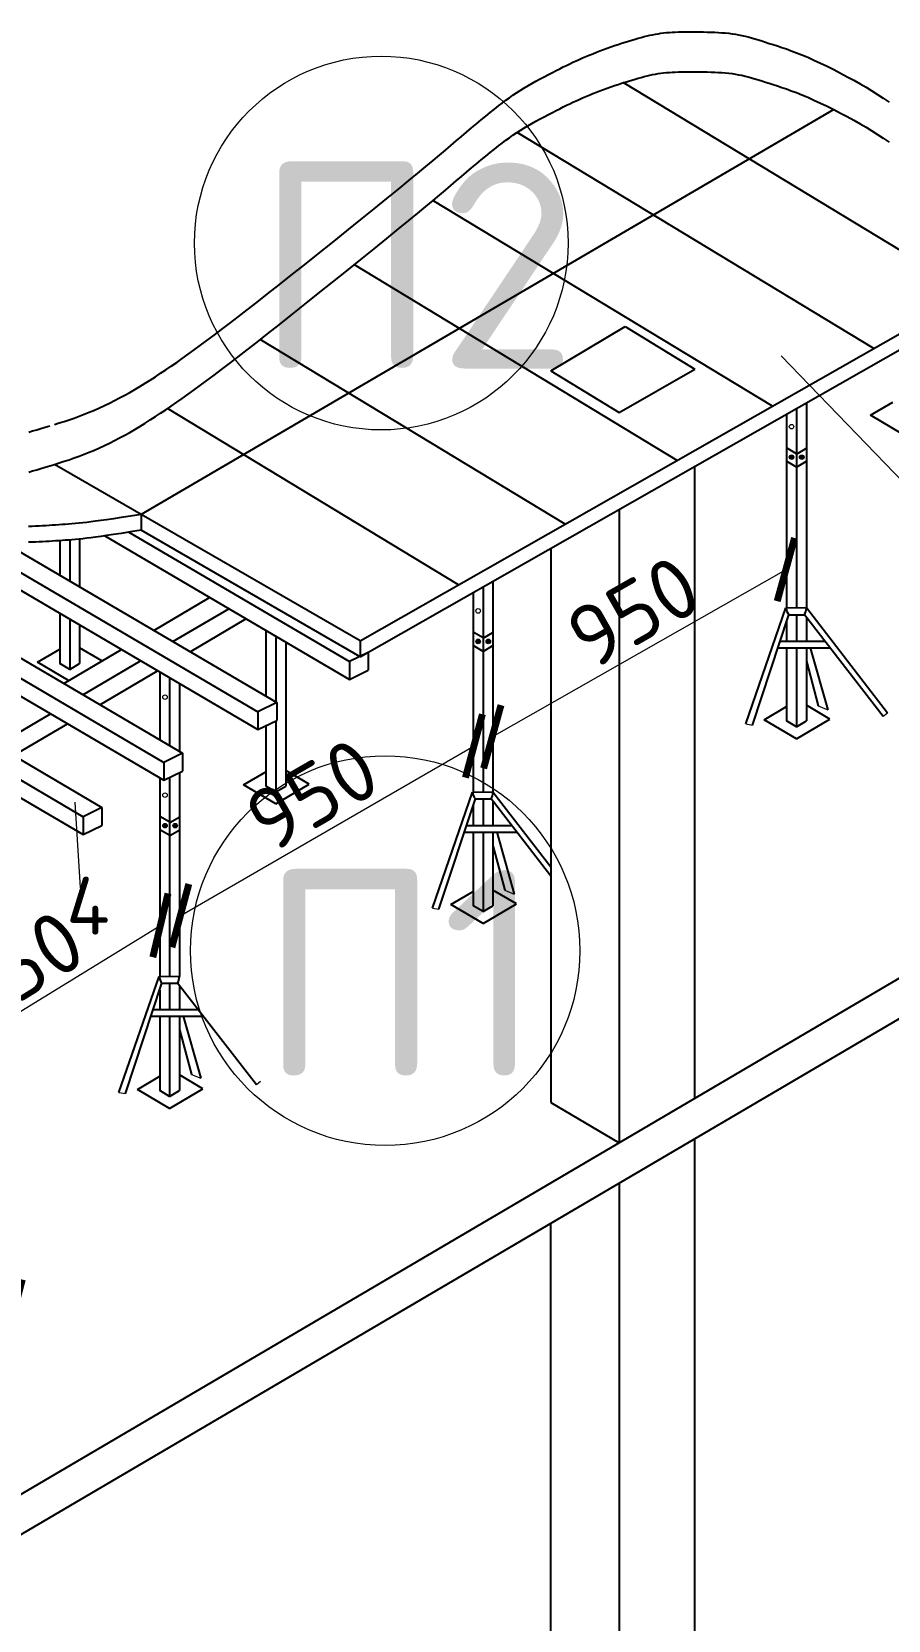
# Model space of a CAD drawing. Header units: millimetres. Extents: x 5763 to 12018931, y 39842 to 3600577.
# Drawn here: x 678476 to 686797, y 425294 to 440718 of the extents above; entities that cross this region are included whole.
import ezdxf

# ---------------------------------------------------------------- set-up
doc = ezdxf.new("R2010")
doc.units = ezdxf.units.MM
doc.layers.add('jiu', color=7, linetype='Continuous', lineweight=25)
doc.layers.add('тонкая', color=7, linetype='Continuous', lineweight=20)
doc.layers.add('LINES', color=7, linetype='Continuous')
doc.styles.add('ISOCPEUR', font='isocpeur.ttf')

# ---------------------------------------------------------------- blocks, each defined once
blk = doc.blocks.new('_ArchTick')
at = {"color": 0, "linetype": 'ByBlock', "const_width": 0.15}
blk.add_lwpolyline([(-0.5, -0.5), (0.5, 0.5)], dxfattribs=at)

msp = doc.modelspace()

# ---------------------------------------------------------------- hatches: boundary and pattern name
at = {"layer": 'тонкая', "ltscale": 10}
h = msp.add_hatch(color=256, dxfattribs=at)
h.set_gradient(color2=(0, 0, 0), one_color=1)
h.paths.add_polyline_path([(685835.60612, 436587.11664, 1), (685879.86055, 436587.11664, 1)])
h.paths.add_polyline_path([(685934.51491, 436587.11664, 1), (685978.76934, 436587.11664, 1)])
h = msp.add_hatch(color=256, dxfattribs=at)
h.set_gradient(color2=(0, 0, 0), one_color=1)
h.paths.add_polyline_path([(682834.5947, 434798.34404, 1), (682790.34027, 434798.34404, 1)])
h.paths.add_polyline_path([(682889.24905, 434798.34404, 1), (682933.50348, 434798.34404, 1)])
h = msp.add_hatch(color=256, dxfattribs=at)
h.set_gradient(color2=(0, 0, 0), one_color=1)
h.paths.add_polyline_path([(679748.13355, 433009.57144, 1), (679792.38798, 433009.57144, 1)])
h.paths.add_polyline_path([(679847.04233, 433009.57144, 1), (679891.29676, 433009.57144, 1)])

# ---------------------------------------------------------------- linework, layer by layer
at = {"lineweight": 20}
for centre, radius in [((681871.33584, 438666.19016), 1814.59605), ((681909.75754, 431795.68924), 1891.66098)]:
    msp.add_circle(centre, radius, dxfattribs=at)
at = {"layer": 'jiu', "color": 7, "lineweight": 25}
for p, q in [((685413.22742, 433996.97196), (685803.2415, 435122.78579)), ((686001.96995, 435119.82961), (685803.2415, 435122.78579)), ((686789.70427, 434102.30917), (686002.19167, 435122.78579)), ((685476.82124, 433986.0049), (685831.41231, 435057.18372)), ((685831.41231, 435057.18372), (685983.09577, 435057.18372)), ((686748.67391, 434070.64561), (685983.09577, 435057.18372)), ((685746.69315, 434801.25688), (686181.70137, 434801.25688)), ((685724.97697, 434735.65481), (686232.61021, 434735.65481)), ((686039.01076, 434735.65481), (686209.25037, 434134.54716)), ((686002.19167, 434606.21071), (686117.85316, 434171.46815)), ((682367.96157, 432208.19936), (682757.97564, 433334.01319)), ((682431.55539, 432197.2323), (682786.14645, 433268.41112)), ((682956.7041, 433331.05701), (682757.97564, 433334.01319)), ((682786.14645, 433268.41112), (682937.82992, 433268.41112)), ((683518.6236, 432519.98967), (682937.82992, 433268.41112)), ((683518.6236, 432606.15251), (682956.92581, 433334.01319)), ((682679.71112, 432946.88221), (683187.34435, 432946.88221)), ((682701.42729, 433012.48428), (683136.43552, 433012.48428)), ((682993.7449, 432946.88221), (683163.98451, 432345.77457)), ((682956.92581, 432817.43811), (683072.5873, 432382.69555)), ((679322.69571, 430419.42676), (679712.70979, 431545.24059)), ((679386.28953, 430408.4597), (679740.8806, 431479.63852)), ((679911.43824, 431542.28441), (679712.70979, 431545.24059)), ((679740.8806, 431479.63852), (679892.56406, 431479.63852)), ((680658.1422, 430493.10041), (679892.56406, 431479.63852)), ((679634.44526, 431158.10962), (680142.0785, 431158.10962)), ((679656.16144, 431223.71168), (680091.16966, 431223.71168)), ((679948.47905, 431158.10962), (680118.71866, 430557.00197)), ((679911.65996, 431028.66551), (680027.32145, 430593.92295))]:
    msp.add_line(p, q, dxfattribs=at)
for centre, radius, start, end in [((685901.93437, 435121.78596), 95.63896, 179.40101034, 222.491467365), ((685844.41172, 435133.13313), 158.11888, 331.292971868, 356.24786649), ((682856.66851, 433333.01337), 95.63896, 179.40101034, 222.491467365), ((682799.14586, 433344.36053), 158.11888, 331.292971868, 356.24786649), ((679811.40266, 431544.24077), 95.63896, 179.40101034, 222.491467365), ((679753.88001, 431555.58794), 158.11888, 331.292971868, 356.24786649)]:
    msp.add_arc(centre, radius, start, end, dxfattribs=at)
at = {"layer": 'LINES'}
for p, q in [((684337.13855, 440646.34304), (684367.72166, 440655.00868)), ((684367.72166, 440655.00868), (684397.26784, 440663.09487)), ((684397.26784, 440663.09487), (684425.90031, 440670.59677)), ((684425.90031, 440670.59677), (684453.78899, 440677.51248)), ((684453.78899, 440677.51248), (684481.10381, 440683.84011)), ((684481.10381, 440683.84011), (684508.01467, 440689.57777)), ((684508.01467, 440689.57777), (684534.69151, 440694.72358)), ((684534.69151, 440694.72358), (684561.30425, 440699.27564)), ((684561.30425, 440699.27564), (684588.02281, 440703.23207)), ((684588.02281, 440703.23207), (684615.01197, 440706.59919)), ((684615.01197, 440706.59919), (684642.41598, 440709.41623)), ((684642.41598, 440709.41623), (684670.37392, 440711.73064)), ((684670.37392, 440711.73064), (684699.02492, 440713.58987)), ((684699.02492, 440713.58987), (684728.50806, 440715.04137)), ((684728.50806, 440715.04137), (684758.96245, 440716.13257)), ((684758.96245, 440716.13257), (684790.52719, 440716.91094)), ((684790.52719, 440716.91094), (684823.34139, 440717.42391)), ((684823.34139, 440717.42391), (684857.47343, 440717.70938)), ((684857.47343, 440717.70938), (684892.70887, 440717.76699)), ((684892.70887, 440717.76699), (684928.76256, 440717.5868)), ((684928.76256, 440717.5868), (684965.34935, 440717.15891)), ((684965.34935, 440717.15891), (685002.18408, 440716.47339)), ((685002.18408, 440716.47339), (685038.9816, 440715.52031)), ((685038.9816, 440715.52031), (685075.45675, 440714.28975)), ((685075.45675, 440714.28975), (685111.32439, 440712.7718)), ((685111.32439, 440712.7718), (685146.363, 440710.94455)), ((685146.363, 440710.94455), (685180.60563, 440708.73822)), ((685180.60563, 440708.73822), (685214.14901, 440706.07104)), ((685214.14901, 440706.07104), (685247.08983, 440702.86126)), ((685247.08983, 440702.86126), (685279.5248, 440699.02711)), ((685279.5248, 440699.02711), (685311.55063, 440694.48684)), ((685311.55063, 440694.48684), (685343.26401, 440689.15867)), ((685343.26401, 440689.15867), (685374.76166, 440682.96084)), ((685374.76166, 440682.96084), (685406.16131, 440675.83702)), ((685406.16131, 440675.83702), (685437.66485, 440667.83255)), ((685437.66485, 440667.83255), (685469.4952, 440659.01819)), ((685469.4952, 440659.01819), (685501.87527, 440649.46469)), ((685501.87527, 440649.46469), (685535.02797, 440639.24281)), ((683892.69272, 440491.11645), (683926.66554, 440504.93496)), ((683926.66554, 440504.93496), (683961.20687, 440518.63508)), ((683961.20687, 440518.63508), (683996.16272, 440532.15537)), ((683996.16272, 440532.15537), (684031.37908, 440545.43439)), ((684031.37908, 440545.43439), (684066.70194, 440558.41072)), ((684066.70194, 440558.41072), (684101.97729, 440571.0229)), ((684101.97729, 440571.0229), (684137.05842, 440583.21648)), ((684137.05842, 440583.21648), (684171.82777, 440594.96487)), ((684171.82777, 440594.96487), (684206.17507, 440606.24849)), ((684206.17507, 440606.24849), (684239.99006, 440617.04772)), ((684239.99006, 440617.04772), (684273.16249, 440627.34295)), ((684273.16249, 440627.34295), (684305.58207, 440637.1146)), ((684305.58207, 440637.1146), (684337.13855, 440646.34304)), ((685535.02797, 440639.24281), (685569.17624, 440628.42333)), ((685569.17624, 440628.42333), (685604.54298, 440617.07699)), ((685604.54298, 440617.07699), (685641.3511, 440605.27456)), ((685641.3511, 440605.27456), (685679.82508, 440593.02186)), ((685679.82508, 440593.02186), (685720.1955, 440580.065)), ((685720.1955, 440580.065), (685762.69449, 440566.08515)), ((685762.69449, 440566.08515), (685807.55418, 440550.76348)), ((685807.55418, 440550.76348), (685855.00672, 440533.78116)), ((685855.00672, 440533.78116), (685905.28423, 440514.81936)), ((685905.28423, 440514.81936), (685958.61885, 440493.55924)), ((685958.61885, 440493.55924), (686015.24271, 440469.68198)), ((683534.34736, 440322.19282), (683571.50784, 440341.16132)), ((683571.50784, 440341.16132), (683606.70898, 440358.98179)), ((683606.70898, 440358.98179), (683640.19549, 440375.75814)), ((683640.19549, 440375.75814), (683672.35954, 440391.64895)), ((683672.35954, 440391.64895), (683703.59329, 440406.81278)), ((683703.59329, 440406.81278), (683734.28891, 440421.40823)), ((683734.28891, 440421.40823), (683764.83857, 440435.59386)), ((683764.83857, 440435.59386), (683795.63443, 440449.52826)), ((683795.63443, 440449.52826), (683827.06868, 440463.37)), ((683827.06868, 440463.37), (683859.44243, 440477.24098)), ((683859.44243, 440477.24098), (683892.69272, 440491.11645)), ((686015.24271, 440469.68198), (686075.2094, 440442.99793)), ((686075.2094, 440442.99793), (686137.85835, 440413.83409)), ((686137.85835, 440413.83409), (686202.35046, 440382.64666)), ((686202.35046, 440382.64666), (686267.84662, 440349.89183)), ((686267.84662, 440349.89183), (686333.50772, 440316.02579)), ((683256.60726, 440169.9691), (683294.72411, 440192.61271)), ((683294.72411, 440192.61271), (683334.18197, 440215.23957)), ((683334.18197, 440215.23957), (683374.4883, 440237.68025)), ((683374.4883, 440237.68025), (683415.15054, 440259.76534)), ((683415.15054, 440259.76534), (683455.67616, 440281.32541)), ((683455.67616, 440281.32541), (683495.57261, 440302.19104)), ((683495.57261, 440302.19104), (683534.34736, 440322.19282)), ((684101.97729, 440183.02114), (684137.05842, 440195.21472)), ((684137.05842, 440195.21472), (684171.82777, 440206.96311)), ((684171.82777, 440206.96311), (684206.17507, 440218.24673)), ((684206.17507, 440218.24673), (684239.99006, 440229.04596)), ((687600.03094, 438178.40858), (684223.08257, 440223.64634)), ((684239.99006, 440229.04596), (684273.16249, 440239.34119)), ((684273.16249, 440239.34119), (684305.58207, 440249.11284)), ((684305.58207, 440249.11284), (684337.13855, 440258.34128)), ((684337.13855, 440258.34128), (684367.72166, 440267.00692)), ((684367.72166, 440267.00692), (684397.26784, 440275.09311)), ((684397.26784, 440275.09311), (684425.90031, 440282.59501)), ((684425.90031, 440282.59501), (684453.78899, 440289.51072)), ((684453.78899, 440289.51072), (684481.10381, 440295.83835)), ((684481.10381, 440295.83835), (684508.01467, 440301.57601)), ((684508.01467, 440301.57601), (684534.69151, 440306.72182)), ((684534.69151, 440306.72182), (684561.30425, 440311.27389)), ((684561.30425, 440311.27389), (684588.02281, 440315.23031)), ((684588.02281, 440315.23031), (684615.01197, 440318.59743)), ((684615.01197, 440318.59743), (684642.41598, 440321.41447)), ((684642.41598, 440321.41447), (684670.37392, 440323.72889)), ((684670.37392, 440323.72889), (684699.02492, 440325.58811)), ((684699.02492, 440325.58811), (684728.50806, 440327.03961)), ((684728.50806, 440327.03961), (684758.96245, 440328.13081)), ((684758.96245, 440328.13081), (684790.52719, 440328.90918)), ((684790.52719, 440328.90918), (684823.34139, 440329.42215)), ((684823.34139, 440329.42215), (684857.47343, 440329.70762)), ((684857.47343, 440329.70762), (684892.70887, 440329.76523)), ((684892.70887, 440329.76523), (684928.76256, 440329.58504)), ((684928.76256, 440329.58504), (684965.34935, 440329.15715)), ((684965.34935, 440329.15715), (685002.18408, 440328.47163)), ((685002.18408, 440328.47163), (685038.9816, 440327.51855)), ((685038.9816, 440327.51855), (685075.45675, 440326.28799)), ((685075.45675, 440326.28799), (685111.32439, 440324.77004)), ((685111.32439, 440324.77004), (685146.363, 440322.94279)), ((685146.363, 440322.94279), (685180.60563, 440320.73646)), ((685180.60563, 440320.73646), (685214.14901, 440318.06928)), ((685214.14901, 440318.06928), (685247.08983, 440314.8595)), ((685247.08983, 440314.8595), (685279.5248, 440311.02535)), ((685279.5248, 440311.02535), (685311.55063, 440306.48508)), ((685311.55063, 440306.48508), (685343.26401, 440301.15691)), ((685343.26401, 440301.15691), (685374.76166, 440294.95908)), ((685374.76166, 440294.95908), (685406.16131, 440287.83526)), ((685406.16131, 440287.83526), (685437.66485, 440279.83079)), ((685437.66485, 440279.83079), (685469.4952, 440271.01643)), ((685469.4952, 440271.01643), (685501.87527, 440261.46293)), ((685501.87527, 440261.46293), (685535.02797, 440251.24105)), ((685535.02797, 440251.24105), (685569.17624, 440240.42157)), ((685569.17624, 440240.42157), (685604.54298, 440229.07523)), ((685604.54298, 440229.07523), (685641.3511, 440217.2728)), ((685641.3511, 440217.2728), (685679.82508, 440205.0201)), ((685679.82508, 440205.0201), (685720.1955, 440192.06324)), ((685720.1955, 440192.06324), (685762.69449, 440178.08339)), ((686333.50772, 440316.02579), (686398.49466, 440281.50474)), ((686398.49466, 440281.50474), (686461.96833, 440246.78486)), ((686461.96833, 440246.78486), (686523.08962, 440212.32234)), ((686523.08962, 440212.32234), (686581.34396, 440178.36328)), ((683046.85023, 440025.62018), (683082.08113, 440052.23098)), ((683082.08113, 440052.23098), (683116.49725, 440077.39391)), ((683116.49725, 440077.39391), (683150.62826, 440101.42908)), ((683150.62826, 440101.42908), (683185.00382, 440124.6566)), ((683185.00382, 440124.6566), (683220.1536, 440147.39657)), ((683220.1536, 440147.39657), (683256.60726, 440169.9691)), ((683703.59329, 440018.81102), (683734.28891, 440033.40647)), ((683734.28891, 440033.40647), (683764.83857, 440047.5921)), ((683764.83857, 440047.5921), (683795.63443, 440061.5265)), ((683795.63443, 440061.5265), (683827.06868, 440075.36824)), ((683827.06868, 440075.36824), (683859.44243, 440089.23922)), ((683859.44243, 440089.23922), (683892.69272, 440103.11469)), ((683892.69272, 440103.11469), (683926.66554, 440116.9332)), ((683926.66554, 440116.9332), (683961.20687, 440130.63332)), ((683961.20687, 440130.63332), (683996.16272, 440144.15361)), ((683996.16272, 440144.15361), (684031.37908, 440157.43263)), ((684031.37908, 440157.43263), (684066.70194, 440170.40896)), ((684066.70194, 440170.40896), (684101.97729, 440183.02114)), ((685762.69449, 440178.08339), (685807.55418, 440162.76172)), ((685807.55418, 440162.76172), (685855.00672, 440145.7794)), ((685855.00672, 440145.7794), (685905.28423, 440126.8176)), ((685905.28423, 440126.8176), (685958.61885, 440105.55748)), ((685958.61885, 440105.55748), (686015.24271, 440081.68022)), ((686015.24271, 440081.68022), (686075.2094, 440054.99617)), ((686075.2094, 440054.99617), (686137.85835, 440025.83233)), ((686581.34396, 440178.36328), (686637.51494, 440144.31344)), ((686637.51494, 440144.31344), (686692.71071, 440109.36848)), ((686692.71071, 440109.36848), (686748.03938, 440072.72406)), ((686748.03938, 440072.72406), (686804.60909, 440033.57585)), ((686267.84662, 439961.89007), (679537.64322, 436031.61289)), ((682843.43073, 439862.17734), (682888.22105, 439899.04664)), ((682888.22105, 439899.04664), (682931.10162, 439933.99329)), ((682931.10162, 439933.99329), (682971.82541, 439966.77453)), ((682971.82541, 439966.77453), (683010.27488, 439997.2414)), ((683010.27488, 439997.2414), (683046.85023, 440025.62018)), ((683415.15054, 439871.76358), (683455.67616, 439893.32365)), ((683455.67616, 439893.32365), (683495.57261, 439914.18928)), ((683495.57261, 439914.18928), (683534.34736, 439934.19106)), ((683534.34736, 439934.19106), (683571.50784, 439953.15956)), ((683571.50784, 439953.15956), (683606.70898, 439970.98003)), ((683606.70898, 439970.98003), (683640.19549, 439987.75638)), ((683640.19549, 439987.75638), (683672.35954, 440003.64719)), ((683672.35954, 440003.64719), (683703.59329, 440018.81102)), ((686137.85835, 440025.83233), (686202.35046, 439994.6449)), ((686202.35046, 439994.6449), (686267.84662, 439961.89007)), ((686267.84662, 439961.89007), (686333.50772, 439928.02403)), ((686333.50772, 439928.02403), (686398.49466, 439893.50298)), ((686398.49466, 439893.50298), (686461.96833, 439858.7831)), ((682650.11219, 439700.32921), (682700.07139, 439742.46133)), ((682700.07139, 439742.46133), (682749.10889, 439783.64191)), ((682749.10889, 439783.64191), (682796.97768, 439823.62817)), ((682796.97768, 439823.62817), (682843.43073, 439862.17734)), ((683150.62826, 439713.42732), (683185.00382, 439736.65484)), ((683185.00382, 439736.65484), (683220.1536, 439759.39481)), ((686656.86476, 437642.09564), (683191.51995, 439740.87042)), ((683220.1536, 439759.39481), (683256.60726, 439781.96734)), ((683256.60726, 439781.96734), (683294.72411, 439804.61095)), ((683294.72411, 439804.61095), (683334.18197, 439827.23781)), ((683334.18197, 439827.23781), (683374.4883, 439849.67849)), ((683374.4883, 439849.67849), (683415.15054, 439871.76358)), ((686461.96833, 439858.7831), (686523.08962, 439824.32058)), ((686523.08962, 439824.32058), (686581.34396, 439790.36152)), ((686581.34396, 439790.36152), (686637.51494, 439756.31168)), ((686637.51494, 439756.31168), (686692.71071, 439721.36672)), ((682437.55045, 439520.42371), (682494.67135, 439568.66109)), ((682494.67135, 439568.66109), (682548.10385, 439613.93266)), ((682548.10385, 439613.93266), (682599.4783, 439657.48833)), ((682599.4783, 439657.48833), (682650.11219, 439700.32921)), ((682931.10162, 439545.99153), (682971.82541, 439578.77277)), ((682971.82541, 439578.77277), (683010.27488, 439609.23964)), ((683010.27488, 439609.23964), (683046.85023, 439637.61842)), ((683046.85023, 439637.61842), (683082.08113, 439664.22922)), ((683082.08113, 439664.22922), (683116.49725, 439689.39215)), ((683116.49725, 439689.39215), (683150.62826, 439713.42732)), ((686692.71071, 439721.36672), (686748.03938, 439684.7223)), ((686748.03938, 439684.7223), (686804.60909, 439645.57409)), ((682305.72196, 439410.05187), (682375.11077, 439467.97061)), ((682375.11077, 439467.97061), (682437.55045, 439520.42371)), ((682749.10889, 439395.64015), (682796.97768, 439435.62641)), ((682796.97768, 439435.62641), (682843.43073, 439474.17558)), ((682843.43073, 439474.17558), (682888.22105, 439511.04488)), ((682888.22105, 439511.04488), (682931.10162, 439545.99153)), ((682039.55704, 439191.00273), (682139.57546, 439272.81784)), ((682139.57546, 439272.81784), (682227.75364, 439345.41758)), ((682227.75364, 439345.41758), (682305.72196, 439410.05187)), ((682548.10385, 439225.9309), (682599.4783, 439269.48657)), ((682599.4783, 439269.48657), (682650.11219, 439312.32745)), ((682650.11219, 439312.32745), (682700.07139, 439354.45957)), ((682700.07139, 439354.45957), (682749.10889, 439395.64015)), ((681926.81055, 439099.30835), (682039.55704, 439191.00273)), ((682375.11077, 439079.96885), (682437.55045, 439132.42195)), ((682437.55045, 439132.42195), (682494.67135, 439180.65934)), ((682494.67135, 439180.65934), (682548.10385, 439225.9309)), ((681672.20498, 438893.58828), (681803.41826, 438999.41483)), ((681803.41826, 438999.41483), (681926.81055, 439099.30835)), ((682139.57546, 438884.81608), (682227.75364, 438957.41582)), ((682227.75364, 438957.41582), (682305.72196, 439022.05011)), ((682305.72196, 439022.05011), (682375.11077, 439079.96885)), ((685671.00543, 437081.50607), (682373.50357, 439078.62732)), ((681535.99549, 438784.09484), (681672.20498, 438893.58828)), ((681926.81055, 438711.30659), (682039.55704, 438803.00097)), ((682039.55704, 438803.00097), (682139.57546, 438884.81608)), ((681259.88715, 438563.17177), (681397.61462, 438673.20063)), ((681397.61462, 438673.20063), (681535.99549, 438784.09484)), ((681803.41826, 438611.41307), (681926.81055, 438711.30659)), ((681125.6379, 438456.2744), (681259.88715, 438563.17177)), ((681535.99549, 438396.09308), (681672.20498, 438505.58652)), ((681665.29673, 434803.73842), (688172.64243, 438504.01286)), ((681672.20498, 438505.58652), (681803.41826, 438611.41307)), ((680878.30048, 438260.47664), (680997.69165, 438354.77464)), ((680997.69165, 438354.77464), (681125.6379, 438456.2744)), ((681397.61462, 438285.19887), (681535.99549, 438396.09308)), ((684747.3334, 436556.27809), (681610.5757, 438456.04517)), ((681665.29673, 434649.61369), (688276.52177, 438408.95709)), ((680767.42546, 438173.33657), (680878.30048, 438260.47664)), ((681259.88715, 438175.17001), (681397.61462, 438285.19887)), ((680568.77729, 438018.50709), (680664.45495, 438092.84866)), ((680664.45495, 438092.84866), (680767.42546, 438173.33657)), ((680997.69165, 437966.77288), (681125.6379, 438068.27264)), ((681125.6379, 438068.27264), (681259.88715, 438175.17001)), ((680319.38485, 437827.30253), (680396.85389, 437886.23982)), ((680396.85389, 437886.23982), (680479.78082, 437949.80608)), ((680479.78082, 437949.80608), (680568.77729, 438018.50709)), ((680767.42546, 437785.33481), (680878.30048, 437872.47488)), ((680878.30048, 437872.47488), (680997.69165, 437966.77288)), ((680113.80317, 437673.43341), (680178.39813, 437721.32002)), ((680178.39813, 437721.32002), (680246.76203, 437772.4884)), ((680246.76203, 437772.4884), (680319.38485, 437827.30253)), ((680664.45495, 437704.8469), (680767.42546, 437785.33481)), ((683657.50958, 435936.57116), (680696.50125, 437729.8962)), ((683518.6236, 437426.07327), (684242.49392, 437855.73884)), ((684242.49392, 437855.73884), (684918.73073, 437441.68215)), ((679937.97563, 437546.10837), (679994.05755, 437586.16318)), ((679994.05755, 437586.16318), (680052.51153, 437628.49299)), ((680052.51153, 437628.49299), (680113.80317, 437673.43341)), ((680479.78082, 437561.80432), (680568.77729, 437630.50533)), ((680568.77729, 437630.50533), (680664.45495, 437704.8469)), ((679728.12337, 437401.98429), (679779.30577, 437436.23813)), ((679779.30577, 437436.23813), (679831.06537, 437471.48144)), ((679831.06537, 437471.48144), (679883.80011, 437507.99299)), ((679883.80011, 437507.99299), (679937.97563, 437546.10837)), ((680246.76203, 437384.48664), (680319.38485, 437439.30077)), ((680319.38485, 437439.30077), (680396.85389, 437498.23806)), ((680396.85389, 437498.23806), (680479.78082, 437561.80432)), ((683518.6236, 437426.07327), (684182.25562, 437020.92973)), ((684182.25562, 437020.92973), (684918.73073, 437441.68215)), ((679477.7685, 437244.89012), (679527.29714, 437274.4013)), ((679527.29714, 437274.4013), (679577.03736, 437304.8716)), ((679577.03736, 437304.8716), (679627.04874, 437336.29573)), ((679627.04874, 437336.29573), (679677.39088, 437368.66839)), ((679677.39088, 437368.66839), (679728.12337, 437401.98429)), ((680052.51153, 437240.49123), (680113.80317, 437285.43165)), ((680113.80317, 437285.43165), (680178.39813, 437333.31826)), ((680178.39813, 437333.31826), (680246.76203, 437384.48664)), ((679182.23913, 437088.269), (679231.43969, 437111.90963)), ((679231.43969, 437111.90963), (679280.64507, 437136.54342)), ((679280.64507, 437136.54342), (679329.86461, 437162.16432)), ((679329.86461, 437162.16432), (679379.10764, 437188.76627)), ((679379.10764, 437188.76627), (679428.39187, 437216.34334)), ((679428.39187, 437216.34334), (679477.7685, 437244.89012)), ((679831.06537, 437083.47968), (679883.80011, 437119.99123)), ((679883.80011, 437119.99123), (679937.97563, 437158.10661)), ((679937.97563, 437158.10661), (679994.05755, 437198.16142)), ((679994.05755, 437198.16142), (680052.51153, 437240.49123)), ((686002.19167, 437115.7039), (686002.19167, 435122.78579)), ((686623.81858, 436995.22006), (686840.62994, 437122.51737)), ((678789.978, 436934.85706), (678838.1522, 436950.77801)), ((678838.1522, 436950.77801), (678886.90056, 436967.52476)), ((678886.90056, 436967.52476), (678936.01775, 436985.16319)), ((678936.01775, 436985.16319), (678985.29844, 437003.75918)), ((678985.29844, 437003.75918), (679034.57305, 437023.36662)), ((679034.57305, 437023.36662), (679083.81515, 437043.99144)), ((679083.81515, 437043.99144), (679133.03406, 437065.62758)), ((679133.03406, 437065.62758), (679182.23913, 437088.269)), ((679577.03736, 436916.86984), (679627.04874, 436948.29397)), ((679627.04874, 436948.29397), (679677.39088, 436980.66663)), ((679677.39088, 436980.66663), (679728.12337, 437013.98253)), ((679728.12337, 437013.98253), (679779.30577, 437048.23637)), ((679779.30577, 437048.23637), (679831.06537, 437083.47968)), ((682622.07081, 435347.78923), (679795.83387, 437059.49042)), ((685809.17894, 437005.951), (685809.17894, 435122.69747)), ((685905.6853, 437060.82745), (685905.6853, 435121.26189)), ((686937.1363, 436810.68173), (686623.81858, 436995.22006)), ((678446.52722, 436830.5307), (678484.66295, 436841.51291)), ((678484.66295, 436841.51291), (678524.06833, 436853.13634)), ((678524.06833, 436853.13634), (678564.85377, 436865.35272)), ((678564.85377, 436865.35272), (678607.12967, 436878.11378)), ((678607.12967, 436878.11378), (678650.95381, 436891.39028)), ((678696.17347, 436905.22907), (678742.58331, 436919.69604)), ((678742.58331, 436919.69604), (678789.978, 436934.85706)), ((679329.86461, 436774.16256), (679379.10764, 436800.76451)), ((679379.10764, 436800.76451), (679428.39187, 436828.34158)), ((679428.39187, 436828.34158), (679477.7685, 436856.88836)), ((679477.7685, 436856.88836), (679527.29714, 436886.39954)), ((679527.29714, 436886.39954), (679577.03736, 436916.86984)), ((679034.57305, 436635.36486), (679083.81515, 436655.98968)), ((679083.81515, 436655.98968), (679133.03406, 436677.62582)), ((679133.03406, 436677.62582), (679182.23913, 436700.26724)), ((679182.23913, 436700.26724), (679231.43969, 436723.90787)), ((679231.43969, 436723.90787), (679280.64507, 436748.54166)), ((679280.64507, 436748.54166), (679329.86461, 436774.16256)), ((685905.6853, 436620.47276), (685809.17894, 436677.31322)), ((685905.6853, 436617.35548), (686002.19167, 436674.01763)), ((673114.26548, 423429.94497), (695522.04893, 436592.15509)), ((678564.85377, 436477.35096), (678607.12967, 436490.11202)), ((678607.12967, 436490.11202), (678650.95381, 436503.38852)), ((678650.95381, 436503.38852), (678696.17347, 436517.22731)), ((678696.17347, 436517.22731), (678742.58331, 436531.69428)), ((681665.29673, 434803.73842), (678696.17347, 436517.22731)), ((678742.58331, 436531.69428), (678789.978, 436546.8553)), ((678789.978, 436546.8553), (678838.1522, 436562.77625)), ((678838.1522, 436562.77625), (678886.90056, 436579.523)), ((678886.90056, 436579.523), (678936.01775, 436597.16143)), ((678936.01775, 436597.16143), (678985.29844, 436615.75742)), ((678985.29844, 436615.75742), (679034.57305, 436635.36486)), ((684918.73073, 430363.82365), (684918.73073, 436499.6151)), ((685905.6853, 436490.54678), (685809.17894, 436547.38724)), ((685905.6853, 436490.54678), (686002.19167, 436547.20894)), ((674841.61913, 436334.19865), (679758.3928, 433449.80549)), ((678446.52722, 436442.52894), (678484.66295, 436453.51115)), ((678484.66295, 436453.51115), (678524.06833, 436465.13458)), ((678524.06833, 436465.13458), (678564.85377, 436477.35096)), ((695522.04893, 436194.08144), (673114.26548, 423041.94321)), ((673614.48439, 436241.11457), (678975.48065, 433096.12113)), ((673843.56462, 436303.29341), (679158.20178, 433185.49623)), ((675228.70085, 436280.61134), (679758.3928, 433623.29714)), ((675731.66555, 436182.11765), (679941.11394, 433712.67224)), ((673437.98787, 436171.16345), (678975.48065, 432922.62948)), ((679537.64322, 436031.61289), (679434.51371, 436015.26233)), ((679537.64322, 436031.61289), (679537.64322, 435877.48816)), ((684182.25562, 436080.83298), (684182.25562, 429931.22218)), ((678479.92863, 435915.63755), (678445.44038, 435914.7458)), ((678513.69188, 435916.79269), (678479.92863, 435915.63755)), ((678546.8842, 435918.18151), (678513.69188, 435916.79269)), ((678579.58294, 435919.77559), (678546.8842, 435918.18151)), ((678611.86547, 435921.54648), (678579.58294, 435919.77559)), ((678643.80914, 435923.46577), (678611.86547, 435921.54648)), ((678675.49131, 435925.50501), (678643.80914, 435923.46577)), ((678706.98934, 435927.63577), (678675.49131, 435925.50501)), ((678738.38059, 435929.82963), (678706.98934, 435927.63577)), ((678769.77264, 435932.07372), (678738.38059, 435929.82963)), ((678801.39391, 435934.41743), (678769.77264, 435932.07372)), ((678833.50305, 435936.92572), (678801.39391, 435934.41743)), ((678866.35871, 435939.66356), (678833.50305, 435936.92572)), ((678900.21954, 435942.69591), (678866.35871, 435939.66356)), ((678935.34418, 435946.08772), (678900.21954, 435942.69591)), ((678971.99127, 435949.90395), (678935.34418, 435946.08772)), ((679010.41947, 435954.20958), (678971.99127, 435949.90395)), ((679051.13086, 435959.10382), (679010.41947, 435954.20958)), ((679095.60128, 435964.82298), (679051.13086, 435959.10382)), ((679145.55002, 435971.63762), (679095.60128, 435964.82298)), ((679202.69634, 435979.8183), (679145.55002, 435971.63762)), ((679268.75955, 435989.63561), (679202.69634, 435979.8183)), ((679345.45891, 436001.3601), (679268.75955, 435989.63561)), ((679434.51371, 436015.26233), (679345.45891, 436001.3601)), ((679537.64322, 435877.48816), (679434.51371, 435861.13761)), ((681665.29673, 434649.61369), (679537.64322, 435877.48816)), ((677454.68904, 435829.69195), (680673.16538, 433941.59382)), ((677827.46991, 435784.49414), (680673.16538, 434115.08547)), ((678199.77346, 435762.65195), (680855.88651, 434204.46058)), ((678479.92863, 435761.51282), (678445.44038, 435760.62107)), ((678513.69188, 435762.66796), (678479.92863, 435761.51282)), ((678546.8842, 435764.05679), (678513.69188, 435762.66796)), ((678579.58294, 435765.65086), (678546.8842, 435764.05679)), ((678611.86547, 435767.42176), (678579.58294, 435765.65086)), ((678643.80914, 435769.34104), (678611.86547, 435767.42176)), ((678675.49131, 435771.38028), (678643.80914, 435769.34104)), ((678706.98934, 435773.51105), (678675.49131, 435771.38028)), ((678738.38059, 435775.70491), (678706.98934, 435773.51105)), ((678769.77264, 435777.94899), (678738.38059, 435775.70491)), ((678748.01129, 435776.39336), (678748.01129, 435441.03181)), ((678801.39391, 435780.2927), (678769.77264, 435777.94899)), ((678833.50305, 435782.801), (678801.39391, 435780.2927)), ((678866.35871, 435785.53884), (678833.50305, 435782.801)), ((678844.51766, 435783.71884), (678844.51766, 435384.41698)), ((678900.21954, 435788.57118), (678866.35871, 435785.53884)), ((678935.34418, 435791.96299), (678900.21954, 435788.57118)), ((678971.99127, 435795.77923), (678935.34418, 435791.96299)), ((678941.02402, 435792.55446), (678941.02402, 435327.80215)), ((679010.41947, 435800.08485), (678971.99127, 435795.77923)), ((679051.13086, 435804.97909), (679010.41947, 435800.08485)), ((679095.60128, 435810.69825), (679051.13086, 435804.97909)), ((679145.55002, 435817.51289), (679095.60128, 435810.69825)), ((679202.69634, 435825.69358), (679145.55002, 435817.51289)), ((679184.8613, 435823.14043), (681562.48114, 434428.32528)), ((679268.75955, 435835.51088), (679202.69634, 435825.69358)), ((679345.45891, 435847.23537), (679268.75955, 435835.51088)), ((679434.51371, 435861.13761), (679345.45891, 435847.23537)), ((679419.75444, 435858.83356), (681562.48114, 434601.81694)), ((683518.6236, 435703.47165), (683518.6236, 430320.84578)), ((682763.91309, 435274.32033), (682763.91309, 433333.92487)), ((682860.41945, 435329.19678), (682860.41945, 433332.48929)), ((682956.92581, 435384.07323), (682956.92581, 433334.01319)), ((679660.82206, 434905.53733), (680203.6833, 435225.45516)), ((679847.13976, 434796.23527), (680390.00101, 435116.15309)), ((678748.01129, 435070.97289), (678748.01129, 434584.04239)), ((678844.51766, 435014.35807), (678844.51766, 434527.20193)), ((678941.02402, 434957.74324), (678941.02402, 434584.04239)), ((680013.33283, 434698.73919), (680556.19407, 435018.65702)), ((685809.17894, 434990.01928), (685809.17894, 434801.25688)), ((685905.6853, 435057.18372), (685905.6853, 434801.25688)), ((686002.19167, 435032.5764), (686002.19167, 434801.25688)), ((680750.09823, 434904.90441), (680750.09823, 434266.52058)), ((680846.6046, 434848.28958), (680846.6046, 434209.90575)), ((680943.11096, 434791.67475), (680943.11096, 433393.66364)), ((681665.29673, 434803.73842), (681665.29673, 434649.61369)), ((682860.41945, 434831.70016), (682763.91309, 434888.54062)), ((682860.41945, 434828.58288), (682956.92581, 434885.24504)), ((678531.19993, 434596.33972), (678748.01129, 434723.63702)), ((678786.27485, 434390.15105), (679346.13576, 434720.08708)), ((679157.08015, 434608.67323), (678941.02402, 434735.92629)), ((681745.20227, 434691.19204), (681562.48114, 434601.81694)), ((681744.05238, 434691.86661), (681745.20227, 434691.19204)), ((681745.20227, 434691.19204), (681745.20227, 434517.70039)), ((682860.41945, 434701.77419), (682763.91309, 434758.61465)), ((682860.41945, 434701.77419), (682956.92581, 434758.43635)), ((685809.17894, 434735.65481), (685809.17894, 434026.01321)), ((685905.6853, 434735.65481), (685905.6853, 433969.17275)), ((686002.19167, 434735.65481), (686002.19167, 434026.01321)), ((678833.76217, 434418.13617), (678531.19993, 434596.33972)), ((678844.51766, 434527.20193), (678748.01129, 434584.04239)), ((678844.51766, 434527.20193), (678941.02402, 434584.04239)), ((678972.59256, 434280.84898), (679532.45347, 434610.78501)), ((679138.78562, 434183.35291), (679698.64653, 434513.28894)), ((679718.64723, 434501.55566), (679718.64723, 433843.18088)), ((681562.48114, 434601.81694), (681562.48114, 434428.32528)), ((681562.48114, 434428.32528), (681745.20227, 434517.70039)), ((679815.1536, 434444.94083), (679815.1536, 433786.56605)), ((679911.65996, 434388.326), (679911.65996, 433729.95122)), ((681562.48114, 434428.32528), (681562.48114, 434428.32528)), ((680855.88651, 434204.46058), (680673.16538, 434115.08547)), ((680855.88651, 434204.46058), (680855.88651, 434030.96892)), ((686229.60365, 434043.95565), (686002.19167, 434177.8971)), ((678133.73307, 433786.49411), (678657.90626, 434095.39873)), ((680673.16538, 434115.08547), (680673.16538, 433941.59382)), ((680673.16538, 433941.59382), (680855.88651, 434030.96892)), ((680846.6046, 434026.42883), (680846.6046, 433336.82318)), ((685592.36758, 434038.31053), (685809.17894, 434165.60784)), ((685905.6853, 433853.7722), (685592.36758, 434038.31053)), ((685905.6853, 433969.17275), (685809.17894, 434026.01321)), ((685905.6853, 433853.7722), (686229.60365, 434043.95565)), ((685905.6853, 433969.17275), (686002.19167, 434026.01321)), ((678299.92614, 433688.99803), (678824.09933, 433997.90265)), ((680673.16538, 433941.59382), (680673.16538, 433941.59382)), ((680750.09823, 433979.22429), (680750.09823, 433393.66364)), ((679941.11394, 433712.67224), (679758.3928, 433623.29714)), ((679941.11394, 433712.67224), (679941.11394, 433539.18059)), ((679758.3928, 433623.29714), (679758.3928, 433449.80549)), ((679718.64723, 433473.12197), (679718.64723, 431545.15227)), ((679758.3928, 433449.80549), (679941.11394, 433539.18059)), ((679758.3928, 433449.80549), (679758.3928, 433449.80549)), ((679815.1536, 433477.56912), (679815.1536, 431543.71669)), ((679911.65996, 433524.77365), (679911.65996, 431545.24059)), ((680533.28687, 433405.96097), (680750.09823, 433533.25827)), ((680846.6046, 433221.42264), (680533.28687, 433405.96097)), ((680846.6046, 433221.42264), (681170.52295, 433411.60609)), ((681170.52295, 433411.60609), (680943.11096, 433545.54754)), ((680846.6046, 433336.82318), (680750.09823, 433393.66364)), ((680846.6046, 433336.82318), (680943.11096, 433393.66364)), ((682860.41945, 433268.41112), (682860.41945, 433012.48428)), ((682956.92581, 433243.8038), (682956.92581, 433012.48428)), ((679158.20178, 433185.49623), (678975.48065, 433096.12113)), ((678975.48065, 433096.12113), (678975.48065, 432922.62948)), ((679158.20178, 433185.49623), (679158.20178, 433012.00458)), ((679818.21273, 433042.92756), (679721.70637, 433099.76802)), ((679818.21273, 433039.81028), (679914.71909, 433096.47244)), ((682763.91309, 433201.24668), (682763.91309, 433012.48428)), ((678975.48065, 432922.62948), (679158.20178, 433012.00458)), ((679818.21273, 432913.00159), (679721.70637, 432969.84205)), ((679818.21273, 432913.00159), (679914.71909, 432969.66375)), ((682763.91309, 432946.88221), (682763.91309, 432231.38366)), ((682860.41945, 432946.88221), (682860.41945, 432174.5432)), ((682956.92581, 432946.88221), (682956.92581, 432231.38366)), ((678975.48065, 432922.62948), (678975.48065, 432922.62948)), ((682547.10173, 432243.68099), (682763.91309, 432370.97829)), ((683184.3378, 432249.32611), (682956.92581, 432383.26755)), ((682860.41945, 432059.14266), (682547.10173, 432243.68099)), ((682860.41945, 432174.5432), (682763.91309, 432231.38366)), ((682860.41945, 432059.14266), (683184.3378, 432249.32611)), ((682860.41945, 432174.5432), (682956.92581, 432231.38366)), ((679718.64723, 431412.47408), (679718.64723, 431223.71168)), ((679815.1536, 431479.63852), (679815.1536, 431223.71168)), ((679911.65996, 431455.0312), (679911.65996, 431223.71168)), ((679718.64723, 431158.10962), (679718.64723, 430436.75411)), ((679815.1536, 431158.10962), (679815.1536, 430379.91366)), ((679911.65996, 431158.10962), (679911.65996, 430436.75411)), ((679501.83587, 430449.05144), (679718.64723, 430576.34875)), ((680139.07195, 430454.69656), (679911.65996, 430588.63801)), ((679815.1536, 430264.51311), (679501.83587, 430449.05144)), ((679815.1536, 430379.91366), (679718.64723, 430436.75411)), ((679815.1536, 430264.51311), (680139.07195, 430454.69656)), ((679815.1536, 430379.91366), (679911.65996, 430436.75411)), ((683518.6236, 430320.84578), (684182.25562, 429931.22218)), ((684918.73073, 423803.07118), (684918.73073, 429970.516)), ((684182.25562, 429538.24556), (684182.25562, 423359.65689)), ((683518.6236, 423746.82284), (683518.6236, 429148.73001))]:
    msp.add_line(p, q, dxfattribs=at)
at = {"layer": 'тонкая', "ltscale": 10}
for p, q in [((685755.56091, 437570.19551), (687188.24831, 436089.6655)), ((682947.65934, 433871.19665), (685805.12707, 435497.4765)), ((685808.06601, 435486.24753), (685801.62943, 435497.55698)), ((686117.85316, 434171.46815), (686209.25037, 434134.54716)), ((686789.70427, 434102.30917), (686748.67391, 434070.64561)), ((682955.81289, 433862.93548), (682949.3763, 433874.24494)), ((685413.22742, 433996.97196), (685476.82124, 433986.0049)), ((679916.84986, 432134.10002), (682774.29854, 433784.60642)), ((682765.03847, 433794.64003), (682772.60108, 433781.54724)), ((678895.08225, 433237.15138), (678945.33638, 432405.93863)), ((683072.5873, 432382.69555), (683163.98451, 432345.77457)), ((682367.96157, 432208.19936), (682431.55539, 432197.2323)), ((676870.94341, 430286.64942), (679728.30794, 432043.20837)), ((679719.82557, 432051.27808), (679726.6949, 432040.10384)), ((679912.78535, 432147.13467), (679920.34795, 432134.04187)), ((680027.32145, 430593.92295), (680118.71866, 430557.00197)), ((680699.17256, 430524.76397), (680658.1422, 430493.10041)), ((679322.69571, 430419.42676), (679386.28953, 430408.4597))]:
    msp.add_line(p, q, dxfattribs=at)
for centre in [(685857.73334, 436883.28484), (685857.73334, 436587.11664), (685956.64212, 436587.11664), (682812.46748, 435094.51224), (682812.46748, 434798.34404), (682911.37627, 434798.34404), (679770.26076, 434256.49663), (679770.26076, 433305.73964), (679770.26076, 433009.57144), (679869.16955, 433009.57144)]:
    msp.add_circle(centre, 22.12722, dxfattribs=at)

# ---------------------------------------------------------------- block references
for p, xscale, yscale, zscale, rotation in [((685802.51977, 435495.9926), 450.0000000000001, 450.0000000000001, 450.0000000000001, 29.64564254515993), ((682950.26664, 433872.68056), 450.0000000000001, 450.0000000000001, 450.0000000000001, 209.6456425451599), ((682771.70077, 433783.1059), 450.0000000000001, 450.0000000000001, 450.0000000000001, 30.01139233995024), ((679919.44764, 432135.60054), 449.9999999999999, 449.9999999999999, 449.9999999999999, 210.0113923399502), ((679725.75224, 432041.63726), 450.0000000000001, 450.0000000000001, 450.0000000000001, 31.58103574208322), ((678340.98697, 428393.93142), 300, 300, 300, 30.35979642786269)]:
    msp.add_blockref('_ArchTick', p, dxfattribs=dict(at, xscale=xscale, yscale=yscale, zscale=zscale, rotation=rotation))

# ---------------------------------------------------------------- texts
at = {"lineweight": 20, "char_height": 2000, "attachment_point": 1, "style": 'ISOCPEUR'}
for s, insert in [('П2', (680645.60943, 439447.73667)), ('П1', (680684.03113, 432577.23575))]:
    msp.add_mtext_dynamic_manual_height_columns(s, width=22.7287554, gutter_width=12.5, heights=[0], dxfattribs=dict(at, insert=insert))
at = {"layer": 'jiu', "color": 7, "style": 'ISOCPEUR'}
msp.add_text('4', height=562.5, dxfattribs=at).set_placement((678810.66144, 431950.90389))
at = {"layer": 'тонкая', "ltscale": 10, "char_height": 600, "attachment_point": 5, "style": 'ISOCPEUR'}
for insert, rotation in [((684321.07607, 435084.33402), 29.645642545), ((681201.72405, 433309.32558), 30.01139234), ((678342.17722, 431631.27972), 31.581035742)]:
    msp.add_mtext('\\A1;950', dxfattribs=dict(at, insert=insert, rotation=rotation))

doc.saveas('drawing.dxf')
